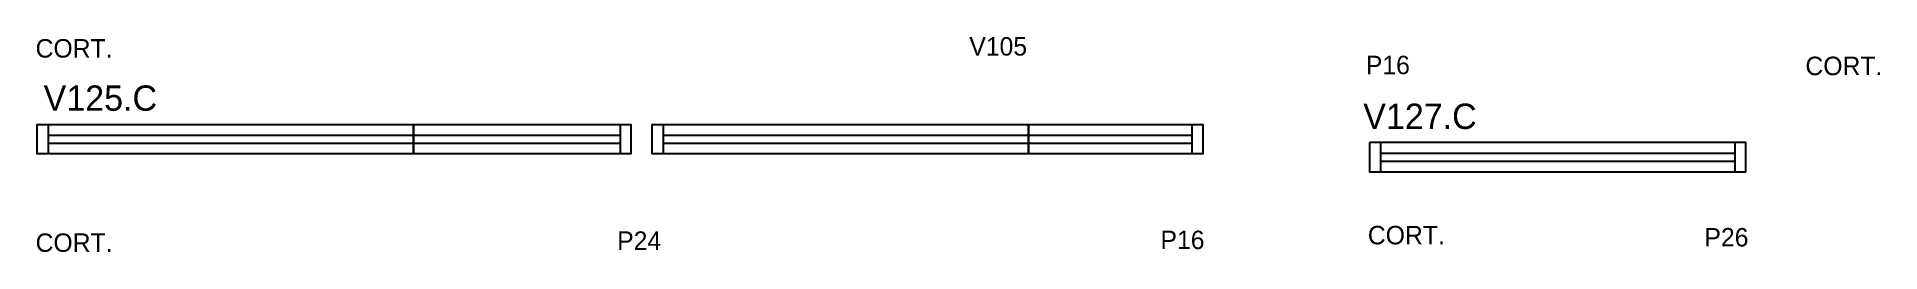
# Model space of a CAD drawing. Header units: metres. Extents: x 1673 to 2868, y 16181 to 16321.
import ezdxf

# ---------------------------------------------------------------- set-up
doc = ezdxf.new("R2010")
doc.units = ezdxf.units.M
for name, color, linetype in [('5', 7, 'Continuous'), ('NOMENCLATURA', 7, 'Continuous'), ('Painéis', 7, 'Continuous'), ('SARR_2.2x7', 7, 'Continuous')]:
    doc.layers.add(name, color=color, linetype=linetype)

msp = doc.modelspace()

# ---------------------------------------------------------------- linework, layer by layer
at = {"layer": 'Painéis', "color": 7, "lineweight": 25}
for points in [[(1917.2, 16245.2), (1673.2, 16245.2), (1673.2, 16264.2), (1917.2, 16264.2)], [(1917.2, 16264.2), (2058.2, 16264.2), (2058.2, 16245.2), (1917.2, 16245.2)], [(2316.1, 16245.2), (2072.1, 16245.2), (2072.1, 16264.2), (2316.1, 16264.2)], [(2316.1, 16264.2), (2429.1, 16264.2), (2429.1, 16245.2), (2316.1, 16245.2)]]:
    msp.add_lwpolyline(points, close=True, dxfattribs=at)
msp.add_lwpolyline([(2537.3, 16252.5), (2537.3, 16233.5), (2781.3, 16233.5), (2781.3, 16252.5), (2537.3, 16252.5)], dxfattribs=at)
at = {"layer": 'SARR_2.2x7', "color": 7, "lineweight": 25}
for p, q in [((1680.2, 16264.2), (1680.2, 16245.2)), ((2051.2, 16264.2), (2051.2, 16245.2)), ((2079.1, 16264.2), (2079.1, 16245.2)), ((2422.1, 16264.2), (2422.1, 16245.2)), ((1917.2, 16257.2), (1680.2, 16257.2)), ((1680.2, 16252.2), (1917.2, 16252.2)), ((2051.2, 16257.2), (1917.2, 16257.2)), ((1917.2, 16252.2), (2051.2, 16252.2)), ((2316.1, 16257.2), (2079.1, 16257.2)), ((2079.1, 16252.2), (2316.1, 16252.2)), ((2422.1, 16257.2), (2316.1, 16257.2)), ((2316.1, 16252.2), (2422.1, 16252.2)), ((2544.3, 16252.5), (2544.3, 16233.5)), ((2774.3, 16252.5), (2774.3, 16233.5)), ((2774.3, 16245.5), (2544.3, 16245.5)), ((2544.3, 16240.5), (2774.3, 16240.5))]:
    msp.add_line(p, q, dxfattribs=at)

# ---------------------------------------------------------------- texts
at = {"layer": '5', "color": 7, "lineweight": 25}
for s, p in [('CORT.', (1672.1, 16307.8)), ('V105', (2277.7, 16309.1)), ('P16', (2534.9, 16297)), ('CORT.', (2820, 16296.4)), ('CORT.', (1672.1, 16181.5)), ('P24', (2049.3, 16182.8)), ('P16', (2401.7, 16183.3)), ('CORT.', (2536.2, 16186.4)), ('P26', (2754.5, 16185))]:
    msp.add_text(s, height=12, dxfattribs=at).set_placement(p)
at = {"layer": 'NOMENCLATURA', "color": 7, "lineweight": 25}
for s, p in [('V125.C', (1677.3, 16273.2)), ('V127.C', (2533.2, 16261.4))]:
    msp.add_text(s, height=16.5, dxfattribs=at).set_placement(p)

doc.saveas('drawing.dxf')
